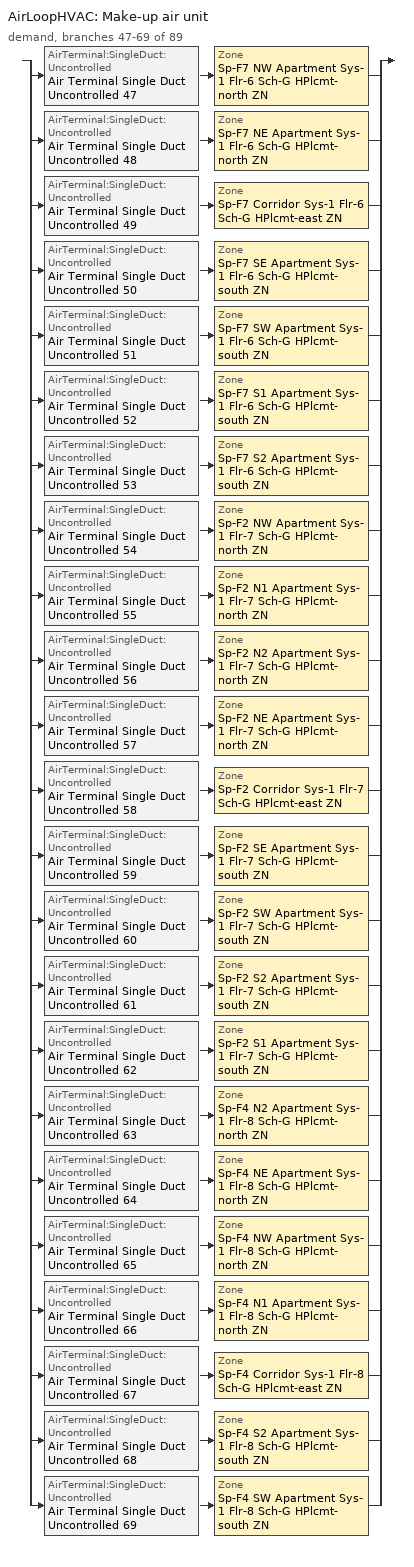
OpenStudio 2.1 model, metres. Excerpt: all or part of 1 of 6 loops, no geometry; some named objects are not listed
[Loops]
AirLoopHVAC 'Make-up air unit'
 demand, branches 47-69 of 89: split
  | AirTerminal:SingleDuct:Uncontrolled 'Air Terminal Single Duct Uncontrolled 47' > Zone 'Sp-F7 NW Apartment Sys-1 Flr-6 Sch-G HPlcmt-north ZN'
  | AirTerminal:SingleDuct:Uncontrolled 'Air Terminal Single Duct Uncontrolled 48' > Zone 'Sp-F7 NE Apartment Sys-1 Flr-6 Sch-G HPlcmt-north ZN'
  | AirTerminal:SingleDuct:Uncontrolled 'Air Terminal Single Duct Uncontrolled 49' > Zone 'Sp-F7 Corridor Sys-1 Flr-6 Sch-G HPlcmt-east ZN'
  | AirTerminal:SingleDuct:Uncontrolled 'Air Terminal Single Duct Uncontrolled 50' > Zone 'Sp-F7 SE Apartment Sys-1 Flr-6 Sch-G HPlcmt-south ZN'
  | AirTerminal:SingleDuct:Uncontrolled 'Air Terminal Single Duct Uncontrolled 51' > Zone 'Sp-F7 SW Apartment Sys-1 Flr-6 Sch-G HPlcmt-south ZN'
  | AirTerminal:SingleDuct:Uncontrolled 'Air Terminal Single Duct Uncontrolled 52' > Zone 'Sp-F7 S1 Apartment Sys-1 Flr-6 Sch-G HPlcmt-south ZN'
  | AirTerminal:SingleDuct:Uncontrolled 'Air Terminal Single Duct Uncontrolled 53' > Zone 'Sp-F7 S2 Apartment Sys-1 Flr-6 Sch-G HPlcmt-south ZN'
  | AirTerminal:SingleDuct:Uncontrolled 'Air Terminal Single Duct Uncontrolled 54' > Zone 'Sp-F2 NW Apartment Sys-1 Flr-7 Sch-G HPlcmt-north ZN'
  | AirTerminal:SingleDuct:Uncontrolled 'Air Terminal Single Duct Uncontrolled 55' > Zone 'Sp-F2 N1 Apartment Sys-1 Flr-7 Sch-G HPlcmt-north ZN'
  | AirTerminal:SingleDuct:Uncontrolled 'Air Terminal Single Duct Uncontrolled 56' > Zone 'Sp-F2 N2 Apartment Sys-1 Flr-7 Sch-G HPlcmt-north ZN'
  | AirTerminal:SingleDuct:Uncontrolled 'Air Terminal Single Duct Uncontrolled 57' > Zone 'Sp-F2 NE Apartment Sys-1 Flr-7 Sch-G HPlcmt-north ZN'
  | AirTerminal:SingleDuct:Uncontrolled 'Air Terminal Single Duct Uncontrolled 58' > Zone 'Sp-F2 Corridor Sys-1 Flr-7 Sch-G HPlcmt-east ZN'
  | AirTerminal:SingleDuct:Uncontrolled 'Air Terminal Single Duct Uncontrolled 59' > Zone 'Sp-F2 SE Apartment Sys-1 Flr-7 Sch-G HPlcmt-south ZN'
  | AirTerminal:SingleDuct:Uncontrolled 'Air Terminal Single Duct Uncontrolled 60' > Zone 'Sp-F2 SW Apartment Sys-1 Flr-7 Sch-G HPlcmt-south ZN'
  | AirTerminal:SingleDuct:Uncontrolled 'Air Terminal Single Duct Uncontrolled 61' > Zone 'Sp-F2 S2 Apartment Sys-1 Flr-7 Sch-G HPlcmt-south ZN'
  | AirTerminal:SingleDuct:Uncontrolled 'Air Terminal Single Duct Uncontrolled 62' > Zone 'Sp-F2 S1 Apartment Sys-1 Flr-7 Sch-G HPlcmt-south ZN'
  | AirTerminal:SingleDuct:Uncontrolled 'Air Terminal Single Duct Uncontrolled 63' > Zone 'Sp-F4 N2 Apartment Sys-1 Flr-8 Sch-G HPlcmt-north ZN'
  | AirTerminal:SingleDuct:Uncontrolled 'Air Terminal Single Duct Uncontrolled 64' > Zone 'Sp-F4 NE Apartment Sys-1 Flr-8 Sch-G HPlcmt-north ZN'
  | AirTerminal:SingleDuct:Uncontrolled 'Air Terminal Single Duct Uncontrolled 65' > Zone 'Sp-F4 NW Apartment Sys-1 Flr-8 Sch-G HPlcmt-north ZN'
  | AirTerminal:SingleDuct:Uncontrolled 'Air Terminal Single Duct Uncontrolled 66' > Zone 'Sp-F4 N1 Apartment Sys-1 Flr-8 Sch-G HPlcmt-north ZN'
  | AirTerminal:SingleDuct:Uncontrolled 'Air Terminal Single Duct Uncontrolled 67' > Zone 'Sp-F4 Corridor Sys-1 Flr-8 Sch-G HPlcmt-east ZN'
  | AirTerminal:SingleDuct:Uncontrolled 'Air Terminal Single Duct Uncontrolled 68' > Zone 'Sp-F4 S2 Apartment Sys-1 Flr-8 Sch-G HPlcmt-south ZN'
  | AirTerminal:SingleDuct:Uncontrolled 'Air Terminal Single Duct Uncontrolled 69' > Zone 'Sp-F4 SW Apartment Sys-1 Flr-8 Sch-G HPlcmt-south ZN'
[Sizing:Zone] Zone Cooling Design Supply Air Temperature Input Method=SupplyAirTemperature; Zone Cooling Design Supply Air Temperature {C}=13; Zone Cooling Design Supply Air Temperature Difference {deltaC}=11.11; Zone Heating Design Supply Air Temperature Input Method=SupplyAirTemperature; Zone Heating Design Supply Air Temperature {C}=43; Zone Heating Design Supply Air Temperature Difference {deltaC}=11.11; Zone Cooling Design Supply Air Humidity Ratio {kg-H2O/kg-air}=0.0085; Zone Heating Design Supply Air Humidity Ratio {kg-H2O/kg-air}=0.008; Zone Heating Sizing Factor=1.3; Zone Cooling Sizing Factor=1.1; Cooling Design Air Flow Method=DesignDay; Heating Design Air Flow Method=DesignDay; Account for Dedicated Outdoor Air System=No; Dedicated Outdoor Air System Control Strategy=NeutralSupplyAir; Dedicated Outdoor Air Low Setpoint Temperature for Design {C}=autosize; Dedicated Outdoor Air High Setpoint Temperature for Design {C}=autosize
Sp-F7 NW Apartment Sys-1 Flr-6 Sch-G HPlcmt-north ZN; Sp-F7 NE Apartment Sys-1 Flr-6 Sch-G HPlcmt-north ZN; Sp-F7 Corridor Sys-1 Flr-6 Sch-G HPlcmt-east ZN; Sp-F7 SE Apartment Sys-1 Flr-6 Sch-G HPlcmt-south ZN; Sp-F7 SW Apartment Sys-1 Flr-6 Sch-G HPlcmt-south ZN; Sp-F7 S1 Apartment Sys-1 Flr-6 Sch-G HPlcmt-south ZN; Sp-F7 S2 Apartment Sys-1 Flr-6 Sch-G HPlcmt-south ZN; Sp-F2 NW Apartment Sys-1 Flr-7 Sch-G HPlcmt-north ZN; Sp-F2 N1 Apartment Sys-1 Flr-7 Sch-G HPlcmt-north ZN; Sp-F2 N2 Apartment Sys-1 Flr-7 Sch-G HPlcmt-north ZN; Sp-F2 NE Apartment Sys-1 Flr-7 Sch-G HPlcmt-north ZN; Sp-F2 Corridor Sys-1 Flr-7 Sch-G HPlcmt-east ZN; Sp-F2 SE Apartment Sys-1 Flr-7 Sch-G HPlcmt-south ZN; Sp-F2 SW Apartment Sys-1 Flr-7 Sch-G HPlcmt-south ZN; Sp-F2 S2 Apartment Sys-1 Flr-7 Sch-G HPlcmt-south ZN; Sp-F2 S1 Apartment Sys-1 Flr-7 Sch-G HPlcmt-south ZN; Sp-F4 N2 Apartment Sys-1 Flr-8 Sch-G HPlcmt-north ZN; Sp-F4 NE Apartment Sys-1 Flr-8 Sch-G HPlcmt-north ZN; Sp-F4 NW Apartment Sys-1 Flr-8 Sch-G HPlcmt-north ZN; Sp-F4 N1 Apartment Sys-1 Flr-8 Sch-G HPlcmt-north ZN; Sp-F4 Corridor Sys-1 Flr-8 Sch-G HPlcmt-east ZN; Sp-F4 S2 Apartment Sys-1 Flr-8 Sch-G HPlcmt-south ZN; Sp-F4 SW Apartment Sys-1 Flr-8 Sch-G HPlcmt-south ZN
[Zone equipment]
Sp-F7 NW Apartment Sys-1 Flr-6 Sch-G HPlcmt-north ZN: Sp-F7 NW Apartment Sys-1 Flr-6 Sch-G HPlcmt-north ZN PTAC, Zone HVAC Baseboard Convective Water 47, Air Terminal Single Duct Uncontrolled 47
Sp-F7 NE Apartment Sys-1 Flr-6 Sch-G HPlcmt-north ZN: Sp-F7 NE Apartment Sys-1 Flr-6 Sch-G HPlcmt-north ZN PTAC, Zone HVAC Baseboard Convective Water 48, Air Terminal Single Duct Uncontrolled 48
Sp-F7 Corridor Sys-1 Flr-6 Sch-G HPlcmt-east ZN: Sp-F7 Corridor Sys-1 Flr-6 Sch-G HPlcmt-east ZN PTAC, Zone HVAC Baseboard Convective Water 49, Air Terminal Single Duct Uncontrolled 49
Sp-F7 SE Apartment Sys-1 Flr-6 Sch-G HPlcmt-south ZN: Sp-F7 SE Apartment Sys-1 Flr-6 Sch-G HPlcmt-south ZN PTAC, Zone HVAC Baseboard Convective Water 50, Air Terminal Single Duct Uncontrolled 50
Sp-F7 SW Apartment Sys-1 Flr-6 Sch-G HPlcmt-south ZN: Sp-F7 SW Apartment Sys-1 Flr-6 Sch-G HPlcmt-south ZN PTAC, Zone HVAC Baseboard Convective Water 51, Air Terminal Single Duct Uncontrolled 51
Sp-F7 S1 Apartment Sys-1 Flr-6 Sch-G HPlcmt-south ZN: Sp-F7 S1 Apartment Sys-1 Flr-6 Sch-G HPlcmt-south ZN PTAC, Zone HVAC Baseboard Convective Water 52, Air Terminal Single Duct Uncontrolled 52
Sp-F7 S2 Apartment Sys-1 Flr-6 Sch-G HPlcmt-south ZN: Sp-F7 S2 Apartment Sys-1 Flr-6 Sch-G HPlcmt-south ZN PTAC, Zone HVAC Baseboard Convective Water 53, Air Terminal Single Duct Uncontrolled 53
Sp-F2 NW Apartment Sys-1 Flr-7 Sch-G HPlcmt-north ZN: Sp-F2 NW Apartment Sys-1 Flr-7 Sch-G HPlcmt-north ZN PTAC, Zone HVAC Baseboard Convective Water 54, Air Terminal Single Duct Uncontrolled 54
Sp-F2 N1 Apartment Sys-1 Flr-7 Sch-G HPlcmt-north ZN: Sp-F2 N1 Apartment Sys-1 Flr-7 Sch-G HPlcmt-north ZN PTAC, Zone HVAC Baseboard Convective Water 55, Air Terminal Single Duct Uncontrolled 55
Sp-F2 N2 Apartment Sys-1 Flr-7 Sch-G HPlcmt-north ZN: Sp-F2 N2 Apartment Sys-1 Flr-7 Sch-G HPlcmt-north ZN PTAC, Zone HVAC Baseboard Convective Water 56, Air Terminal Single Duct Uncontrolled 56
Sp-F2 NE Apartment Sys-1 Flr-7 Sch-G HPlcmt-north ZN: Sp-F2 NE Apartment Sys-1 Flr-7 Sch-G HPlcmt-north ZN PTAC, Zone HVAC Baseboard Convective Water 57, Air Terminal Single Duct Uncontrolled 57
Sp-F2 Corridor Sys-1 Flr-7 Sch-G HPlcmt-east ZN: Sp-F2 Corridor Sys-1 Flr-7 Sch-G HPlcmt-east ZN PTAC, Zone HVAC Baseboard Convective Water 58, Air Terminal Single Duct Uncontrolled 58
Sp-F2 SE Apartment Sys-1 Flr-7 Sch-G HPlcmt-south ZN: Sp-F2 SE Apartment Sys-1 Flr-7 Sch-G HPlcmt-south ZN PTAC, Zone HVAC Baseboard Convective Water 59, Air Terminal Single Duct Uncontrolled 59
Sp-F2 SW Apartment Sys-1 Flr-7 Sch-G HPlcmt-south ZN: Sp-F2 SW Apartment Sys-1 Flr-7 Sch-G HPlcmt-south ZN PTAC, Zone HVAC Baseboard Convective Water 60, Air Terminal Single Duct Uncontrolled 60
Sp-F2 S2 Apartment Sys-1 Flr-7 Sch-G HPlcmt-south ZN: Sp-F2 S2 Apartment Sys-1 Flr-7 Sch-G HPlcmt-south ZN PTAC, Zone HVAC Baseboard Convective Water 61, Air Terminal Single Duct Uncontrolled 61
Sp-F2 S1 Apartment Sys-1 Flr-7 Sch-G HPlcmt-south ZN: Sp-F2 S1 Apartment Sys-1 Flr-7 Sch-G HPlcmt-south ZN PTAC, Zone HVAC Baseboard Convective Water 62, Air Terminal Single Duct Uncontrolled 62
Sp-F4 N2 Apartment Sys-1 Flr-8 Sch-G HPlcmt-north ZN: Sp-F4 N2 Apartment Sys-1 Flr-8 Sch-G HPlcmt-north ZN PTAC, Zone HVAC Baseboard Convective Water 63, Air Terminal Single Duct Uncontrolled 63
Sp-F4 NE Apartment Sys-1 Flr-8 Sch-G HPlcmt-north ZN: Sp-F4 NE Apartment Sys-1 Flr-8 Sch-G HPlcmt-north ZN PTAC, Zone HVAC Baseboard Convective Water 64, Air Terminal Single Duct Uncontrolled 64
Sp-F4 NW Apartment Sys-1 Flr-8 Sch-G HPlcmt-north ZN: Sp-F4 NW Apartment Sys-1 Flr-8 Sch-G HPlcmt-north ZN PTAC, Zone HVAC Baseboard Convective Water 65, Air Terminal Single Duct Uncontrolled 65
Sp-F4 N1 Apartment Sys-1 Flr-8 Sch-G HPlcmt-north ZN: Sp-F4 N1 Apartment Sys-1 Flr-8 Sch-G HPlcmt-north ZN PTAC, Zone HVAC Baseboard Convective Water 66, Air Terminal Single Duct Uncontrolled 66
Sp-F4 Corridor Sys-1 Flr-8 Sch-G HPlcmt-east ZN: Sp-F4 Corridor Sys-1 Flr-8 Sch-G HPlcmt-east ZN PTAC, Zone HVAC Baseboard Convective Water 67, Air Terminal Single Duct Uncontrolled 67
Sp-F4 S2 Apartment Sys-1 Flr-8 Sch-G HPlcmt-south ZN: Sp-F4 S2 Apartment Sys-1 Flr-8 Sch-G HPlcmt-south ZN PTAC, Zone HVAC Baseboard Convective Water 68, Air Terminal Single Duct Uncontrolled 68
Sp-F4 SW Apartment Sys-1 Flr-8 Sch-G HPlcmt-south ZN: Sp-F4 SW Apartment Sys-1 Flr-8 Sch-G HPlcmt-south ZN PTAC, Zone HVAC Baseboard Convective Water 69, Air Terminal Single Duct Uncontrolled 69
[Fan:ConstantVolume] Availability Schedule=Always On Discrete; Fan Efficiency=0.39975; Pressure Rise {Pa}=640; Maximum Flow Rate {m3/s}=AutoSize; Motor Efficiency=0.615
Fan Constant Volume 48; Fan Constant Volume 49; Fan Constant Volume 50; Fan Constant Volume 51; Fan Constant Volume 52; Fan Constant Volume 53; Fan Constant Volume 54; Fan Constant Volume 55; Fan Constant Volume 56; Fan Constant Volume 57; Fan Constant Volume 58; Fan Constant Volume 59; Fan Constant Volume 60; Fan Constant Volume 61; Fan Constant Volume 62; Fan Constant Volume 63; Fan Constant Volume 64; Fan Constant Volume 65; Fan Constant Volume 66; Fan Constant Volume 67; Fan Constant Volume 68; Fan Constant Volume 69; Fan Constant Volume 70
[Coil:Cooling:DX:SingleSpeed] Availability Schedule=Always On Discrete; Rated Total Cooling Capacity {W}=autosize; Rated Sensible Heat Ratio=autosize; Rated Air Flow Rate {m3/s}=autosize; Rated Evaporator Fan Power Per Volume Flow Rate {W/(m3/s)}=773.3; Condenser Type=AirCooled; Evaporative Condenser Effectiveness=0; Evaporative Condenser Air Flow Rate {m3/s}=Autosize; Evaporative Condenser Pump Rated Power Consumption {W}=Autosize; Crankcase Heater Capacity {W}=0; Maximum Outdoor Dry-Bulb Temperature for Crankcase Heater Operation {C}=0; Basin Heater Capacity {W/K}=0; Basin Heater Setpoint Temperature {C}=10
Name | Rated COP {W/W} | Total Cooling Capacity Function of Temperature Curve | Total Cooling Capacity Function of Flow Fraction Curve | Energy Input Ratio Function of Temperature Curve | Energy Input Ratio Function of Flow Fraction Curve | Part Load Fraction Correlation Curve
Coil Cooling DX Single Speed 48 9kBtu/hr 10.5EER | 3.56197 | DXCOOL-NECB2011-REF-CAPFT 42 | DXCOOL-NECB2011-REF-CAPFFLOW 42 | DXCOOL-NECB2011-REF-COOLEIRFT 42 | DXCOOL-NECB2011-REF-COOLEIRFFLOW 42 | DXCOOL-NECB2011-REF-COOLPLFFPLR 42
Coil Cooling DX Single Speed 49 8kBtu/hr 10.7EER | 3.62375 | DXCOOL-NECB2011-REF-CAPFT 43 | DXCOOL-NECB2011-REF-CAPFFLOW 43 | DXCOOL-NECB2011-REF-COOLEIRFT 43 | DXCOOL-NECB2011-REF-COOLEIRFFLOW 43 | DXCOOL-NECB2011-REF-COOLPLFFPLR 43
Coil Cooling DX Single Speed 50 6kBtu/hr 11.0EER | 3.72632 | DXCOOL-NECB2011-REF-CAPFT 45 | DXCOOL-NECB2011-REF-CAPFFLOW 45 | DXCOOL-NECB2011-REF-COOLEIRFT 45 | DXCOOL-NECB2011-REF-COOLEIRFFLOW 45 | DXCOOL-NECB2011-REF-COOLPLFFPLR 45
Coil Cooling DX Single Speed 51 11kBtu/hr 10.1EER | 3.41876 | DXCOOL-NECB2011-REF-CAPFT 46 | DXCOOL-NECB2011-REF-CAPFFLOW 46 | DXCOOL-NECB2011-REF-COOLEIRFT 46 | DXCOOL-NECB2011-REF-COOLEIRFFLOW 46 | DXCOOL-NECB2011-REF-COOLPLFFPLR 46
Coil Cooling DX Single Speed 52 11kBtu/hr 10.1EER | 3.41782 | DXCOOL-NECB2011-REF-CAPFT 47 | DXCOOL-NECB2011-REF-CAPFFLOW 47 | DXCOOL-NECB2011-REF-COOLEIRFT 47 | DXCOOL-NECB2011-REF-COOLEIRFFLOW 47 | DXCOOL-NECB2011-REF-COOLPLFFPLR 47
Coil Cooling DX Single Speed 53 9kBtu/hr 10.7EER | 3.61816 | DXCOOL-NECB2011-REF-CAPFT 48 | DXCOOL-NECB2011-REF-CAPFFLOW 48 | DXCOOL-NECB2011-REF-COOLEIRFT 48 | DXCOOL-NECB2011-REF-COOLEIRFFLOW 48 | DXCOOL-NECB2011-REF-COOLPLFFPLR 48
Coil Cooling DX Single Speed 54 9kBtu/hr 10.7EER | 3.61241 | DXCOOL-NECB2011-REF-CAPFT 49 | DXCOOL-NECB2011-REF-CAPFFLOW 49 | DXCOOL-NECB2011-REF-COOLEIRFT 49 | DXCOOL-NECB2011-REF-COOLEIRFFLOW 49 | DXCOOL-NECB2011-REF-COOLPLFFPLR 49
Coil Cooling DX Single Speed 55 9kBtu/hr 10.5EER | 3.5658 | DXCOOL-NECB2011-REF-CAPFT 50 | DXCOOL-NECB2011-REF-CAPFFLOW 50 | DXCOOL-NECB2011-REF-COOLEIRFT 50 | DXCOOL-NECB2011-REF-COOLEIRFFLOW 50 | DXCOOL-NECB2011-REF-COOLPLFFPLR 50
Coil Cooling DX Single Speed 56 5kBtu/hr 11.0EER | 3.72547 | DXCOOL-NECB2011-REF-CAPFT 51 | DXCOOL-NECB2011-REF-CAPFFLOW 51 | DXCOOL-NECB2011-REF-COOLEIRFT 51 | DXCOOL-NECB2011-REF-COOLEIRFFLOW 51 | DXCOOL-NECB2011-REF-COOLPLFFPLR 51
Coil Cooling DX Single Speed 57 5kBtu/hr 11.0EER | 3.72538 | DXCOOL-NECB2011-REF-CAPFT 52 | DXCOOL-NECB2011-REF-CAPFFLOW 52 | DXCOOL-NECB2011-REF-COOLEIRFT 52 | DXCOOL-NECB2011-REF-COOLEIRFFLOW 52 | DXCOOL-NECB2011-REF-COOLPLFFPLR 52
Coil Cooling DX Single Speed 58 8kBtu/hr 10.7EER | 3.62886 | DXCOOL-NECB2011-REF-CAPFT 53 | DXCOOL-NECB2011-REF-CAPFFLOW 53 | DXCOOL-NECB2011-REF-COOLEIRFT 53 | DXCOOL-NECB2011-REF-COOLEIRFFLOW 53 | DXCOOL-NECB2011-REF-COOLPLFFPLR 53
Coil Cooling DX Single Speed 59 6kBtu/hr 11.0EER | 3.72632 | DXCOOL-NECB2011-REF-CAPFT 54 | DXCOOL-NECB2011-REF-CAPFFLOW 54 | DXCOOL-NECB2011-REF-COOLEIRFT 54 | DXCOOL-NECB2011-REF-COOLEIRFFLOW 54 | DXCOOL-NECB2011-REF-COOLPLFFPLR 54
Coil Cooling DX Single Speed 60 12kBtu/hr 10.0EER | 3.39139 | DXCOOL-NECB2011-REF-CAPFT 56 | DXCOOL-NECB2011-REF-CAPFFLOW 56 | DXCOOL-NECB2011-REF-COOLEIRFT 56 | DXCOOL-NECB2011-REF-COOLEIRFFLOW 56 | DXCOOL-NECB2011-REF-COOLPLFFPLR 56
Coil Cooling DX Single Speed 61 11kBtu/hr 10.1EER | 3.42437 | DXCOOL-NECB2011-REF-CAPFT 57 | DXCOOL-NECB2011-REF-CAPFFLOW 57 | DXCOOL-NECB2011-REF-COOLEIRFT 57 | DXCOOL-NECB2011-REF-COOLEIRFFLOW 57 | DXCOOL-NECB2011-REF-COOLPLFFPLR 57
Coil Cooling DX Single Speed 62 9kBtu/hr 10.7EER | 3.61807 | DXCOOL-NECB2011-REF-CAPFT 58 | DXCOOL-NECB2011-REF-CAPFFLOW 58 | DXCOOL-NECB2011-REF-COOLEIRFT 58 | DXCOOL-NECB2011-REF-COOLEIRFFLOW 58 | DXCOOL-NECB2011-REF-COOLPLFFPLR 58
Coil Cooling DX Single Speed 63 8kBtu/hr 10.7EER | 3.6268 | DXCOOL-NECB2011-REF-CAPFT 59 | DXCOOL-NECB2011-REF-CAPFFLOW 59 | DXCOOL-NECB2011-REF-COOLEIRFT 59 | DXCOOL-NECB2011-REF-COOLEIRFFLOW 59 | DXCOOL-NECB2011-REF-COOLPLFFPLR 59
Coil Cooling DX Single Speed 64 5kBtu/hr 11.0EER | 3.72548 | DXCOOL-NECB2011-REF-CAPFT 60 | DXCOOL-NECB2011-REF-CAPFFLOW 60 | DXCOOL-NECB2011-REF-COOLEIRFT 60 | DXCOOL-NECB2011-REF-COOLEIRFFLOW 60 | DXCOOL-NECB2011-REF-COOLPLFFPLR 60
Coil Cooling DX Single Speed 65 8kBtu/hr 10.7EER | 3.62152 | DXCOOL-NECB2011-REF-CAPFT 61 | DXCOOL-NECB2011-REF-CAPFFLOW 61 | DXCOOL-NECB2011-REF-COOLEIRFT 61 | DXCOOL-NECB2011-REF-COOLEIRFFLOW 61 | DXCOOL-NECB2011-REF-COOLPLFFPLR 61
Coil Cooling DX Single Speed 66 9kBtu/hr 10.5EER | 3.56079 | DXCOOL-NECB2011-REF-CAPFT 62 | DXCOOL-NECB2011-REF-CAPFFLOW 62 | DXCOOL-NECB2011-REF-COOLEIRFT 62 | DXCOOL-NECB2011-REF-COOLEIRFFLOW 62 | DXCOOL-NECB2011-REF-COOLPLFFPLR 62
Coil Cooling DX Single Speed 67 5kBtu/hr 11.0EER | 3.72557 | DXCOOL-NECB2011-REF-CAPFT 63 | DXCOOL-NECB2011-REF-CAPFFLOW 63 | DXCOOL-NECB2011-REF-COOLEIRFT 63 | DXCOOL-NECB2011-REF-COOLEIRFFLOW 63 | DXCOOL-NECB2011-REF-COOLPLFFPLR 63
Coil Cooling DX Single Speed 68 6kBtu/hr 11.0EER | 3.72633 | DXCOOL-NECB2011-REF-CAPFT 64 | DXCOOL-NECB2011-REF-CAPFFLOW 64 | DXCOOL-NECB2011-REF-COOLEIRFT 64 | DXCOOL-NECB2011-REF-COOLEIRFFLOW 64 | DXCOOL-NECB2011-REF-COOLPLFFPLR 64
Coil Cooling DX Single Speed 69 9kBtu/hr 10.7EER | 3.61288 | DXCOOL-NECB2011-REF-CAPFT 65 | DXCOOL-NECB2011-REF-CAPFFLOW 65 | DXCOOL-NECB2011-REF-COOLEIRFT 65 | DXCOOL-NECB2011-REF-COOLEIRFFLOW 65 | DXCOOL-NECB2011-REF-COOLPLFFPLR 65
Coil Cooling DX Single Speed 70 11kBtu/hr 10.1EER | 3.41829 | DXCOOL-NECB2011-REF-CAPFT 67 | DXCOOL-NECB2011-REF-CAPFFLOW 67 | DXCOOL-NECB2011-REF-COOLEIRFT 67 | DXCOOL-NECB2011-REF-COOLEIRFFLOW 67 | DXCOOL-NECB2011-REF-COOLPLFFPLR 67
[Coil:Heating:Electric] Availability Schedule=ON_OFF_ALWAYS_OFF
Coil Heating Electric 47; Coil Heating Electric 48; Coil Heating Electric 49; Coil Heating Electric 50; Coil Heating Electric 51; Coil Heating Electric 52; Coil Heating Electric 53; Coil Heating Electric 54; Coil Heating Electric 55; Coil Heating Electric 56; Coil Heating Electric 57; Coil Heating Electric 58; Coil Heating Electric 59; Coil Heating Electric 60; Coil Heating Electric 61; Coil Heating Electric 62; Coil Heating Electric 63; Coil Heating Electric 64; Coil Heating Electric 65; Coil Heating Electric 66; Coil Heating Electric 67; Coil Heating Electric 68; Coil Heating Electric 69
[ZoneHVAC:PackagedTerminalAirConditioner] Availability Schedule=Always On Discrete; Supply Air Flow Rate During Cooling Operation {m3/s}=Autosize; Supply Air Flow Rate During Heating Operation {m3/s}=Autosize; Supply Air Flow Rate When No Cooling or Heating is Needed {m3/s}=Autosize; Outdoor Air Flow Rate During Cooling Operation {m3/s}=Autosize; Outdoor Air Flow Rate During Heating Operation {m3/s}=Autosize; Outdoor Air Flow Rate When No Cooling or Heating is Needed {m3/s}=Autosize; Fan Placement=DrawThrough
Name | Supply Air Fan | Heating Coil | Cooling Coil
Sp-F7 NW Apartment Sys-1 Flr-6 Sch-G HPlcmt-north ZN PTAC | Fan Constant Volume 48 | Coil Heating Electric 47 | Coil Cooling DX Single Speed 48 9kBtu/hr 10.5EER
Sp-F7 NE Apartment Sys-1 Flr-6 Sch-G HPlcmt-north ZN PTAC | Fan Constant Volume 49 | Coil Heating Electric 48 | Coil Cooling DX Single Speed 49 8kBtu/hr 10.7EER
Sp-F7 Corridor Sys-1 Flr-6 Sch-G HPlcmt-east ZN PTAC | Fan Constant Volume 50 | Coil Heating Electric 49 | Coil Cooling DX Single Speed 50 6kBtu/hr 11.0EER
Sp-F7 SE Apartment Sys-1 Flr-6 Sch-G HPlcmt-south ZN PTAC | Fan Constant Volume 51 | Coil Heating Electric 50 | Coil Cooling DX Single Speed 51 11kBtu/hr 10.1EER
Sp-F7 SW Apartment Sys-1 Flr-6 Sch-G HPlcmt-south ZN PTAC | Fan Constant Volume 52 | Coil Heating Electric 51 | Coil Cooling DX Single Speed 52 11kBtu/hr 10.1EER
Sp-F7 S1 Apartment Sys-1 Flr-6 Sch-G HPlcmt-south ZN PTAC | Fan Constant Volume 53 | Coil Heating Electric 52 | Coil Cooling DX Single Speed 53 9kBtu/hr 10.7EER
Sp-F7 S2 Apartment Sys-1 Flr-6 Sch-G HPlcmt-south ZN PTAC | Fan Constant Volume 54 | Coil Heating Electric 53 | Coil Cooling DX Single Speed 54 9kBtu/hr 10.7EER
Sp-F2 NW Apartment Sys-1 Flr-7 Sch-G HPlcmt-north ZN PTAC | Fan Constant Volume 55 | Coil Heating Electric 54 | Coil Cooling DX Single Speed 55 9kBtu/hr 10.5EER
Sp-F2 N1 Apartment Sys-1 Flr-7 Sch-G HPlcmt-north ZN PTAC | Fan Constant Volume 56 | Coil Heating Electric 55 | Coil Cooling DX Single Speed 56 5kBtu/hr 11.0EER
Sp-F2 N2 Apartment Sys-1 Flr-7 Sch-G HPlcmt-north ZN PTAC | Fan Constant Volume 57 | Coil Heating Electric 56 | Coil Cooling DX Single Speed 57 5kBtu/hr 11.0EER
Sp-F2 NE Apartment Sys-1 Flr-7 Sch-G HPlcmt-north ZN PTAC | Fan Constant Volume 58 | Coil Heating Electric 57 | Coil Cooling DX Single Speed 58 8kBtu/hr 10.7EER
Sp-F2 Corridor Sys-1 Flr-7 Sch-G HPlcmt-east ZN PTAC | Fan Constant Volume 59 | Coil Heating Electric 58 | Coil Cooling DX Single Speed 59 6kBtu/hr 11.0EER
Sp-F2 SE Apartment Sys-1 Flr-7 Sch-G HPlcmt-south ZN PTAC | Fan Constant Volume 60 | Coil Heating Electric 59 | Coil Cooling DX Single Speed 60 12kBtu/hr 10.0EER
Sp-F2 SW Apartment Sys-1 Flr-7 Sch-G HPlcmt-south ZN PTAC | Fan Constant Volume 61 | Coil Heating Electric 60 | Coil Cooling DX Single Speed 61 11kBtu/hr 10.1EER
Sp-F2 S2 Apartment Sys-1 Flr-7 Sch-G HPlcmt-south ZN PTAC | Fan Constant Volume 62 | Coil Heating Electric 61 | Coil Cooling DX Single Speed 62 9kBtu/hr 10.7EER
Sp-F2 S1 Apartment Sys-1 Flr-7 Sch-G HPlcmt-south ZN PTAC | Fan Constant Volume 63 | Coil Heating Electric 62 | Coil Cooling DX Single Speed 63 8kBtu/hr 10.7EER
Sp-F4 N2 Apartment Sys-1 Flr-8 Sch-G HPlcmt-north ZN PTAC | Fan Constant Volume 64 | Coil Heating Electric 63 | Coil Cooling DX Single Speed 64 5kBtu/hr 11.0EER
Sp-F4 NE Apartment Sys-1 Flr-8 Sch-G HPlcmt-north ZN PTAC | Fan Constant Volume 65 | Coil Heating Electric 64 | Coil Cooling DX Single Speed 65 8kBtu/hr 10.7EER
Sp-F4 NW Apartment Sys-1 Flr-8 Sch-G HPlcmt-north ZN PTAC | Fan Constant Volume 66 | Coil Heating Electric 65 | Coil Cooling DX Single Speed 66 9kBtu/hr 10.5EER
Sp-F4 N1 Apartment Sys-1 Flr-8 Sch-G HPlcmt-north ZN PTAC | Fan Constant Volume 67 | Coil Heating Electric 66 | Coil Cooling DX Single Speed 67 5kBtu/hr 11.0EER
Sp-F4 Corridor Sys-1 Flr-8 Sch-G HPlcmt-east ZN PTAC | Fan Constant Volume 68 | Coil Heating Electric 67 | Coil Cooling DX Single Speed 68 6kBtu/hr 11.0EER
Sp-F4 S2 Apartment Sys-1 Flr-8 Sch-G HPlcmt-south ZN PTAC | Fan Constant Volume 69 | Coil Heating Electric 68 | Coil Cooling DX Single Speed 69 9kBtu/hr 10.7EER
Sp-F4 SW Apartment Sys-1 Flr-8 Sch-G HPlcmt-south ZN PTAC | Fan Constant Volume 70 | Coil Heating Electric 69 | Coil Cooling DX Single Speed 70 11kBtu/hr 10.1EER
[AirTerminal:SingleDuct:Uncontrolled] Availability Schedule=Always On Discrete; Maximum Air Flow Rate {m3/s}=AutoSize
Air Terminal Single Duct Uncontrolled 47; Air Terminal Single Duct Uncontrolled 48; Air Terminal Single Duct Uncontrolled 49; Air Terminal Single Duct Uncontrolled 50; Air Terminal Single Duct Uncontrolled 51; Air Terminal Single Duct Uncontrolled 52; Air Terminal Single Duct Uncontrolled 53; Air Terminal Single Duct Uncontrolled 54; Air Terminal Single Duct Uncontrolled 55; Air Terminal Single Duct Uncontrolled 56; Air Terminal Single Duct Uncontrolled 57; Air Terminal Single Duct Uncontrolled 58; Air Terminal Single Duct Uncontrolled 59; Air Terminal Single Duct Uncontrolled 60; Air Terminal Single Duct Uncontrolled 61; Air Terminal Single Duct Uncontrolled 62; Air Terminal Single Duct Uncontrolled 63; Air Terminal Single Duct Uncontrolled 64; Air Terminal Single Duct Uncontrolled 65; Air Terminal Single Duct Uncontrolled 66; Air Terminal Single Duct Uncontrolled 67; Air Terminal Single Duct Uncontrolled 68; Air Terminal Single Duct Uncontrolled 69
[Schedule:Ruleset]
ON_OFF_ALWAYS_OFF: Default Day Schedule=Schedule Day 3
[Schedule:Day]
Schedule Day 3; wkdON_OFF_ALWAYS_OFF 1; satON_OFF_ALWAYS_OFF 1; sunON_OFF_ALWAYS_OFF 1: 1, 0, 0, 2, 0, 0, 3, 0, 0, 4, 0, 0, 5, 0, 0, 6, 0, 0, 7, 0, 0, 8, 0, 0, 9, 0, 0, 10, 0, 0, 11, 0, 0, 12, 0, 0, 13, 0, 0, 14, 0, 0, 15, 0, 0, 16, 0, 0, 17, 0, 0, 18, 0, 0, 19, 0, 0, 20, 0, 0, 21, 0, 0, 22, 0, 0, 23, 0, 0, 24, 0, 0
[Schedule:Rule] Schedule Ruleset=ON_OFF_ALWAYS_OFF; Date Specification Type=DateRange; Start Month=1; Start Day=1; End Month=12; End Day=31
Name | Rule Order | Day Schedule | Apply Sunday | Apply Monday | Apply Tuesday | Apply Wednesday | Apply Thursday | Apply Friday | Apply Saturday
wkdON_OFF_ALWAYS_OFF rule | 2 | wkdON_OFF_ALWAYS_OFF 1 | No | Yes | Yes | Yes | Yes | Yes | No
satON_OFF_ALWAYS_OFFrule | 1 | satON_OFF_ALWAYS_OFF 1 | No | No | No | No | No | No | Yes
sunON_OFF_ALWAYS_OFFrule | 0 | sunON_OFF_ALWAYS_OFF 1 | Yes | No | No | No | No | No | No
[Schedule:Constant]
Always On Discrete: Value=1
[Curve:Biquadratic] Minimum Value of x=13; Maximum Value of x=24; Minimum Value of y=24; Maximum Value of y=46
Name | Coefficient1 Constant | Coefficient2 x | Coefficient3 x**2 | Coefficient4 y | Coefficient5 y**2 | Coefficient6 x*y
DXCOOL-NECB2011-REF-CAPFT 42; DXCOOL-NECB2011-REF-CAPFT 43; DXCOOL-NECB2011-REF-CAPFT 45; DXCOOL-NECB2011-REF-CAPFT 46; DXCOOL-NECB2011-REF-CAPFT 47; DXCOOL-NECB2011-REF-CAPFT 48; DXCOOL-NECB2011-REF-CAPFT 49; DXCOOL-NECB2011-REF-CAPFT 50; DXCOOL-NECB2011-REF-CAPFT 51; DXCOOL-NECB2011-REF-CAPFT 52; DXCOOL-NECB2011-REF-CAPFT 53; DXCOOL-NECB2011-REF-CAPFT 54; DXCOOL-NECB2011-REF-CAPFT 56; DXCOOL-NECB2011-REF-CAPFT 57; DXCOOL-NECB2011-REF-CAPFT 58; DXCOOL-NECB2011-REF-CAPFT 59; DXCOOL-NECB2011-REF-CAPFT 60; DXCOOL-NECB2011-REF-CAPFT 61; DXCOOL-NECB2011-REF-CAPFT 62; DXCOOL-NECB2011-REF-CAPFT 63; DXCOOL-NECB2011-REF-CAPFT 64; DXCOOL-NECB2011-REF-CAPFT 65; DXCOOL-NECB2011-REF-CAPFT 67 | 0.867905 | 0.0142459 | 0.00055436 | -0.0075575 | 3.3e-05 | -0.0001918
DXCOOL-NECB2011-REF-COOLEIRFT 42; DXCOOL-NECB2011-REF-COOLEIRFT 43; DXCOOL-NECB2011-REF-COOLEIRFT 45; DXCOOL-NECB2011-REF-COOLEIRFT 46; DXCOOL-NECB2011-REF-COOLEIRFT 47; DXCOOL-NECB2011-REF-COOLEIRFT 48; DXCOOL-NECB2011-REF-COOLEIRFT 49; DXCOOL-NECB2011-REF-COOLEIRFT 50; DXCOOL-NECB2011-REF-COOLEIRFT 51; DXCOOL-NECB2011-REF-COOLEIRFT 52; DXCOOL-NECB2011-REF-COOLEIRFT 53; DXCOOL-NECB2011-REF-COOLEIRFT 54; DXCOOL-NECB2011-REF-COOLEIRFT 56; DXCOOL-NECB2011-REF-COOLEIRFT 57; DXCOOL-NECB2011-REF-COOLEIRFT 58; DXCOOL-NECB2011-REF-COOLEIRFT 59; DXCOOL-NECB2011-REF-COOLEIRFT 60; DXCOOL-NECB2011-REF-COOLEIRFT 61; DXCOOL-NECB2011-REF-COOLEIRFT 62; DXCOOL-NECB2011-REF-COOLEIRFT 63; DXCOOL-NECB2011-REF-COOLEIRFT 64; DXCOOL-NECB2011-REF-COOLEIRFT 65; DXCOOL-NECB2011-REF-COOLEIRFT 67 | 0.116936 | 0.0284933 | -0.0004112 | 0.0214108 | 0.00016103 | -0.0006791
[Curve:Quadratic] Coefficient1 Constant=1; Coefficient2 x=0; Coefficient3 x**2=0; Minimum Value of x=0; Maximum Value of x=1
DXCOOL-NECB2011-REF-CAPFFLOW 42; DXCOOL-NECB2011-REF-COOLEIRFFLOW 42; DXCOOL-NECB2011-REF-CAPFFLOW 43; DXCOOL-NECB2011-REF-COOLEIRFFLOW 43; DXCOOL-NECB2011-REF-CAPFFLOW 45; DXCOOL-NECB2011-REF-COOLEIRFFLOW 45; DXCOOL-NECB2011-REF-CAPFFLOW 46; DXCOOL-NECB2011-REF-COOLEIRFFLOW 46; DXCOOL-NECB2011-REF-CAPFFLOW 47; DXCOOL-NECB2011-REF-COOLEIRFFLOW 47; DXCOOL-NECB2011-REF-CAPFFLOW 48; DXCOOL-NECB2011-REF-COOLEIRFFLOW 48; DXCOOL-NECB2011-REF-CAPFFLOW 49; DXCOOL-NECB2011-REF-COOLEIRFFLOW 49; DXCOOL-NECB2011-REF-CAPFFLOW 50; DXCOOL-NECB2011-REF-COOLEIRFFLOW 50; DXCOOL-NECB2011-REF-CAPFFLOW 51; DXCOOL-NECB2011-REF-COOLEIRFFLOW 51; DXCOOL-NECB2011-REF-CAPFFLOW 52; DXCOOL-NECB2011-REF-COOLEIRFFLOW 52; DXCOOL-NECB2011-REF-CAPFFLOW 53; DXCOOL-NECB2011-REF-COOLEIRFFLOW 53; DXCOOL-NECB2011-REF-CAPFFLOW 54; DXCOOL-NECB2011-REF-COOLEIRFFLOW 54; DXCOOL-NECB2011-REF-CAPFFLOW 56; DXCOOL-NECB2011-REF-COOLEIRFFLOW 56; DXCOOL-NECB2011-REF-CAPFFLOW 57; DXCOOL-NECB2011-REF-COOLEIRFFLOW 57; DXCOOL-NECB2011-REF-CAPFFLOW 58; DXCOOL-NECB2011-REF-COOLEIRFFLOW 58; DXCOOL-NECB2011-REF-CAPFFLOW 59; DXCOOL-NECB2011-REF-COOLEIRFFLOW 59; DXCOOL-NECB2011-REF-CAPFFLOW 60; DXCOOL-NECB2011-REF-COOLEIRFFLOW 60; DXCOOL-NECB2011-REF-CAPFFLOW 61; DXCOOL-NECB2011-REF-COOLEIRFFLOW 61; DXCOOL-NECB2011-REF-CAPFFLOW 62; DXCOOL-NECB2011-REF-COOLEIRFFLOW 62; DXCOOL-NECB2011-REF-CAPFFLOW 63; DXCOOL-NECB2011-REF-COOLEIRFFLOW 63; DXCOOL-NECB2011-REF-CAPFFLOW 64; DXCOOL-NECB2011-REF-COOLEIRFFLOW 64; DXCOOL-NECB2011-REF-CAPFFLOW 65; DXCOOL-NECB2011-REF-COOLEIRFFLOW 65; DXCOOL-NECB2011-REF-CAPFFLOW 67; DXCOOL-NECB2011-REF-COOLEIRFFLOW 67
[Curve:Cubic] Coefficient1 Constant=0.0277; Coefficient2 x=4.9151; Coefficient3 x**2=-8.184; Coefficient4 x**3=4.2702; Minimum Value of x=0.7; Maximum Value of x=1
DXCOOL-NECB2011-REF-COOLPLFFPLR 42; DXCOOL-NECB2011-REF-COOLPLFFPLR 43; DXCOOL-NECB2011-REF-COOLPLFFPLR 45; DXCOOL-NECB2011-REF-COOLPLFFPLR 46; DXCOOL-NECB2011-REF-COOLPLFFPLR 47; DXCOOL-NECB2011-REF-COOLPLFFPLR 48; DXCOOL-NECB2011-REF-COOLPLFFPLR 49; DXCOOL-NECB2011-REF-COOLPLFFPLR 50; DXCOOL-NECB2011-REF-COOLPLFFPLR 51; DXCOOL-NECB2011-REF-COOLPLFFPLR 52; DXCOOL-NECB2011-REF-COOLPLFFPLR 53; DXCOOL-NECB2011-REF-COOLPLFFPLR 54; DXCOOL-NECB2011-REF-COOLPLFFPLR 56; DXCOOL-NECB2011-REF-COOLPLFFPLR 57; DXCOOL-NECB2011-REF-COOLPLFFPLR 58; DXCOOL-NECB2011-REF-COOLPLFFPLR 59; DXCOOL-NECB2011-REF-COOLPLFFPLR 60; DXCOOL-NECB2011-REF-COOLPLFFPLR 61; DXCOOL-NECB2011-REF-COOLPLFFPLR 62; DXCOOL-NECB2011-REF-COOLPLFFPLR 63; DXCOOL-NECB2011-REF-COOLPLFFPLR 64; DXCOOL-NECB2011-REF-COOLPLFFPLR 65; DXCOOL-NECB2011-REF-COOLPLFFPLR 67
